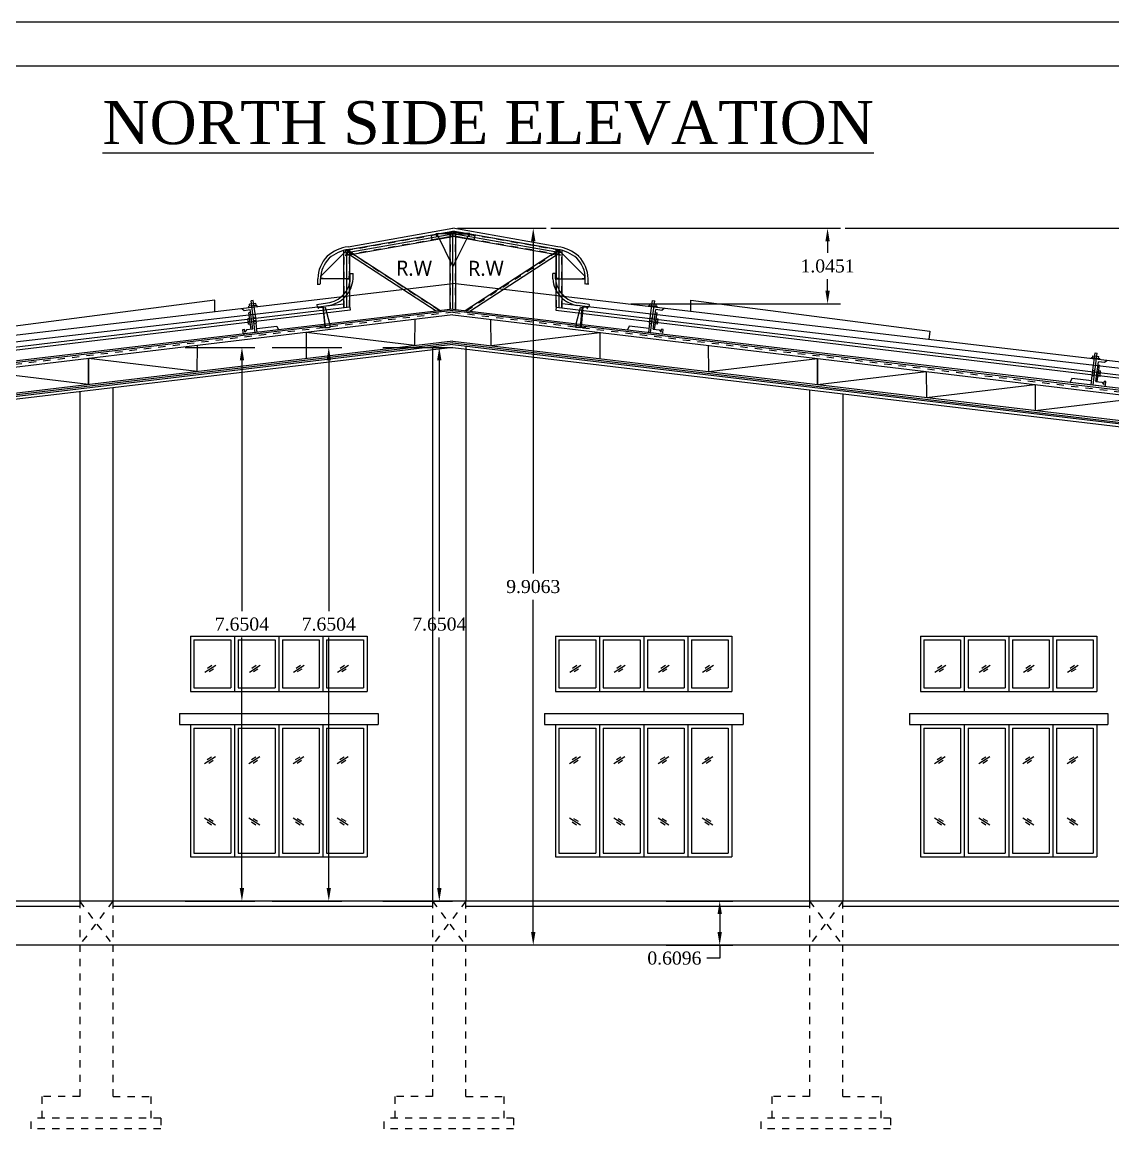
# Model space of a CAD drawing. Header units: metres. Extents: x 2267204 to 2267561, y 3771 to 3959.
# Drawn here: x 2267460.12 to 2267475.19, y 3888.31 to 3903.6 of the extents above; entities that cross this region are included whole.
import ezdxf

# ---------------------------------------------------------------- set-up
doc = ezdxf.new("R2010")
doc.units = ezdxf.units.M
doc.header["$LTSCALE"] = 3.5
doc.header["$MEASUREMENT"] = 0
doc.linetypes.add('CENTER', pattern=[2, 1.25, -0.25, 0.25, -0.25])
doc.linetypes.add('HIDDEN', pattern=[0.375, 0.25, -0.125])
doc.layers.get('0').update_dxf_attribs({"linetype": 'CONTINUOUS'})
doc.layers.get('DEFPOINTS').update_dxf_attribs({"linetype": 'CONTINUOUS'})
for name, color, linetype in [('BLK_1_CHIMNEY_HT', 91, 'CONTINUOUS'), ('BLK_1_FLR_0_AC_ROOM_1', 117, 'CONTINUOUS'), ('BLK_1_FLR_0_REGULAR_ROOM_1', 117, 'CONTINUOUS'), ('BLK_1_FLR_0_REGULAR_ROOM_2', 117, 'CONTINUOUS'), ('BLK_1_HT_OF_BLDG', 5, 'CONTINUOUS'), ('BLK_1_PLINTH_HEIGHT', 7, 'CONTINUOUS'), ('BLK_1_ROOF_WATER_TANK_HT', 235, 'CONTINUOUS')]:
    doc.layers.add(name, color=color, linetype=linetype)
doc.styles.get("Standard").update_dxf_attribs({"font": 'times.ttf'})
doc.styles.add('style2', font='trebuc.ttf', dxfattribs={"height": 9})
doc.dimstyles.get("Standard").update_dxf_attribs({"dimtxt": 0.18, "dimasz": 0.18, "dimexe": 0.18, "dimexo": 0.0625, "dimgap": 0.09, "dimtad": 0, "dimtih": 1, "dimtoh": 1, "dimdec": 4, "dimzin": 0, "dimdsep": 46, "dimtxsty": 'Standard', "dimcen": 0.09, "dimadec": 0, "dimazin": 0, "dimtfac": 1, "dimtdec": 4, "dimtofl": 0, "dimtmove": 0, "dimatfit": 3, "dimfxl": 0, "dimtolj": 1, "dimtzin": 0, "dimarcsym": 0})

# ---------------------------------------------------------------- blocks, each defined once
blk = doc.blocks.new('*D4')
at = {"layer": 'BLK_1_FLR_0_REGULAR_ROOM_1', "color": 0, "lineweight": -2}
for p, q in [((2267462.37, 3899.107), (2267463.333, 3899.107)), ((2267463.153, 3898.927), (2267463.153, 3895.463)), ((2267463.153, 3891.636), (2267463.153, 3895.099)), ((2267462.37, 3891.456), (2267463.333, 3891.456))]:
    blk.add_line(p, q, dxfattribs=at)
at = {"layer": 'BLK_1_FLR_0_REGULAR_ROOM_1', "color": 0}
for points in [[(2267463.123, 3898.927), (2267463.183, 3898.927), (2267463.153, 3899.107)], [(2267463.123, 3891.636), (2267463.183, 3891.636), (2267463.153, 3891.456)]]:
    blk.add_solid(points, dxfattribs=at)
at = {"layer": 'DEFPOINTS', "color": 0}
for p in [(2267462.308, 3899.107), (2267462.308, 3891.456), (2267463.153, 3891.456)]:
    blk.add_point(p, dxfattribs=at)
at = {"layer": 'BLK_1_FLR_0_REGULAR_ROOM_1', "color": 0, "insert": (2267463.153, 3895.281), "char_height": 0.18, "attachment_point": 5}
blk.add_mtext('\\A1;7.6504', dxfattribs=at)
blk = doc.blocks.new('*D5')
at = {"layer": 'BLK_1_FLR_0_REGULAR_ROOM_2', "color": 0, "lineweight": -2}
for p, q in [((2267463.571, 3899.107), (2267464.533, 3899.107)), ((2267464.353, 3898.927), (2267464.353, 3895.463)), ((2267464.353, 3891.636), (2267464.353, 3895.099)), ((2267463.571, 3891.456), (2267464.533, 3891.456))]:
    blk.add_line(p, q, dxfattribs=at)
at = {"layer": 'BLK_1_FLR_0_REGULAR_ROOM_2', "color": 0}
for points in [[(2267464.323, 3898.927), (2267464.383, 3898.927), (2267464.353, 3899.107)], [(2267464.323, 3891.636), (2267464.383, 3891.636), (2267464.353, 3891.456)]]:
    blk.add_solid(points, dxfattribs=at)
at = {"layer": 'DEFPOINTS', "color": 0}
for p in [(2267463.508, 3899.107), (2267463.508, 3891.456), (2267464.353, 3891.456)]:
    blk.add_point(p, dxfattribs=at)
at = {"layer": 'BLK_1_FLR_0_REGULAR_ROOM_2', "color": 0, "insert": (2267464.353, 3895.281), "char_height": 0.18, "attachment_point": 5}
blk.add_mtext('\\A1;7.6504', dxfattribs=at)
blk = doc.blocks.new('*D6')
at = {"layer": 'BLK_1_FLR_0_AC_ROOM_1', "color": 0, "lineweight": -2, "ltscale": 400}
for p, q in [((2267465.098, 3899.107), (2267466.06, 3899.107)), ((2267465.88, 3898.927), (2267465.88, 3895.463)), ((2267465.88, 3891.636), (2267465.88, 3895.099)), ((2267465.098, 3891.456), (2267466.06, 3891.456))]:
    blk.add_line(p, q, dxfattribs=at)
at = {"layer": 'BLK_1_FLR_0_AC_ROOM_1', "color": 0, "ltscale": 400}
for points in [[(2267465.85, 3898.927), (2267465.91, 3898.927), (2267465.88, 3899.107)], [(2267465.85, 3891.636), (2267465.91, 3891.636), (2267465.88, 3891.456)]]:
    blk.add_solid(points, dxfattribs=at)
at = {"layer": 'DEFPOINTS', "color": 0, "ltscale": 400}
for p in [(2267465.035, 3899.107), (2267465.035, 3891.456), (2267465.88, 3891.456)]:
    blk.add_point(p, dxfattribs=at)
at = {"layer": 'BLK_1_FLR_0_AC_ROOM_1', "color": 0, "ltscale": 400, "insert": (2267465.88, 3895.281), "char_height": 0.18, "attachment_point": 5}
blk.add_mtext('\\A1;7.6504', dxfattribs=at)
blk = doc.blocks.new('*D7')
at = {"layer": 'BLK_1_ROOF_WATER_TANK_HT', "color": 0, "lineweight": -2}
for p, q in [((2267467.421, 3900.753), (2267471.424, 3900.753)), ((2267471.244, 3900.573), (2267471.244, 3900.412)), ((2267471.244, 3899.888), (2267471.244, 3900.048)), ((2267468.526, 3899.708), (2267471.424, 3899.708))]:
    blk.add_line(p, q, dxfattribs=at)
at = {"layer": 'BLK_1_ROOF_WATER_TANK_HT', "color": 0}
for points in [[(2267471.214, 3900.573), (2267471.274, 3900.573), (2267471.244, 3900.753)], [(2267471.214, 3899.888), (2267471.274, 3899.888), (2267471.244, 3899.708)]]:
    blk.add_solid(points, dxfattribs=at)
at = {"layer": 'DEFPOINTS', "color": 0}
for p in [(2267467.358, 3900.753), (2267471.244, 3900.753), (2267468.463, 3899.708)]:
    blk.add_point(p, dxfattribs=at)
at = {"layer": 'BLK_1_ROOF_WATER_TANK_HT', "color": 0, "insert": (2267471.244, 3900.23), "char_height": 0.18, "attachment_point": 5}
blk.add_mtext('\\A1;1.0451', dxfattribs=at)
blk = doc.blocks.new('*D8')
at = {"layer": 'BLK_1_HT_OF_BLDG', "color": 0, "lineweight": -2, "ltscale": 400}
for p, q in [((2267466.131, 3900.753), (2267467.358, 3900.753)), ((2267467.178, 3900.573), (2267467.178, 3895.981)), ((2267467.178, 3891.026), (2267467.178, 3895.618)), ((2267468.889, 3890.846), (2267466.998, 3890.846))]:
    blk.add_line(p, q, dxfattribs=at)
at = {"layer": 'BLK_1_HT_OF_BLDG', "color": 0, "ltscale": 400}
for points in [[(2267467.148, 3900.573), (2267467.208, 3900.573), (2267467.178, 3900.753)], [(2267467.148, 3891.026), (2267467.208, 3891.026), (2267467.178, 3890.846)]]:
    blk.add_solid(points, dxfattribs=at)
at = {"layer": 'DEFPOINTS', "color": 0, "ltscale": 400}
for p in [(2267466.069, 3900.753), (2267467.178, 3900.753), (2267468.951, 3890.846)]:
    blk.add_point(p, dxfattribs=at)
at = {"layer": 'BLK_1_HT_OF_BLDG', "color": 0, "ltscale": 400, "insert": (2267467.178, 3895.8), "char_height": 0.18, "attachment_point": 5}
blk.add_mtext('\\A1;9.9063', dxfattribs=at)
blk = doc.blocks.new('*D9')
at = {"layer": 'BLK_1_PLINTH_HEIGHT', "color": 0, "lineweight": -2, "ltscale": 400}
for p, q in [((2267469.014, 3891.456), (2267469.934, 3891.456)), ((2267469.754, 3891.276), (2267469.754, 3891.026)), ((2267469.014, 3890.846), (2267469.934, 3890.846)), ((2267469.754, 3890.846), (2267469.754, 3890.666)), ((2267469.754, 3890.666), (2267469.574, 3890.666))]:
    blk.add_line(p, q, dxfattribs=at)
at = {"layer": 'BLK_1_PLINTH_HEIGHT', "color": 0, "ltscale": 400}
for points in [[(2267469.724, 3891.276), (2267469.784, 3891.276), (2267469.754, 3891.456)], [(2267469.724, 3891.026), (2267469.784, 3891.026), (2267469.754, 3890.846)]]:
    blk.add_solid(points, dxfattribs=at)
at = {"layer": 'DEFPOINTS', "color": 0, "ltscale": 400}
for p in [(2267468.951, 3891.456), (2267468.951, 3890.846), (2267469.754, 3890.846)]:
    blk.add_point(p, dxfattribs=at)
at = {"layer": 'BLK_1_PLINTH_HEIGHT', "color": 0, "ltscale": 400, "insert": (2267469.128, 3890.666), "char_height": 0.18, "attachment_point": 5}
blk.add_mtext('\\A1;0.6096', dxfattribs=at)
blk = doc.blocks.new('*D21')
at = {"layer": 'BLK_1_CHIMNEY_HT', "color": 0, "lineweight": -2, "ltscale": 400}
for p, q in [((2267471.487, 3900.753), (2267476.282, 3900.753)), ((2267476.102, 3900.573), (2267476.102, 3900.09)), ((2267476.102, 3899.244), (2267476.102, 3899.727)), ((2267479.274, 3899.064), (2267475.922, 3899.064))]:
    blk.add_line(p, q, dxfattribs=at)
at = {"layer": 'BLK_1_CHIMNEY_HT', "color": 0, "ltscale": 400}
for points in [[(2267476.072, 3900.573), (2267476.132, 3900.573), (2267476.102, 3900.753)], [(2267476.072, 3899.244), (2267476.132, 3899.244), (2267476.102, 3899.064)]]:
    blk.add_solid(points, dxfattribs=at)
at = {"layer": 'DEFPOINTS', "color": 0, "ltscale": 400}
for p in [(2267471.424, 3900.753), (2267476.102, 3899.064), (2267479.337, 3899.064)]:
    blk.add_point(p, dxfattribs=at)
at = {"layer": 'BLK_1_CHIMNEY_HT', "color": 0, "ltscale": 400, "insert": (2267476.102, 3899.909), "char_height": 0.18, "attachment_point": 5}
blk.add_mtext('\\A1;1.6884', dxfattribs=at)
blk = doc.blocks.new('A$C267C1C9C')
h = blk.add_hatch(color=256)
h.dxf.hatch_style = 1
edge = h.paths.add_edge_path()
edge.add_ellipse((2666.64, 971.34), major_axis=(0.0514, 0.0514), ratio=1, start_angle=56.2637, end_angle=146.2637, ccw=False)
edge.add_line((2666.63, 971.41), (2668.1, 971.7))
edge.add_line((2668.1, 971.7), (2668.01, 971.56))
edge.add_ellipse((2667.95, 971.6), major_axis=(0.0514, 0.0514), ratio=1, start_angle=236.2637, end_angle=281.2637, ccw=False)
edge.add_line((2667.96, 971.53), (2666.8, 971.29))
edge.add_ellipse((2666.82, 971.22), major_axis=(-0.0514, 0.0514), ratio=1, start_angle=-33.7363, end_angle=56.2637)
edge.add_line((2666.74, 971.21), (2666.97, 970.05))
edge.add_ellipse((2666.9, 970.04), major_axis=(0.0514, 0.0514), ratio=1, start_angle=281.2637, end_angle=326.2637, ccw=False)
edge.add_line((2666.96, 970), (2666.87, 969.85))
edge.add_line((2666.87, 969.85), (2666.57, 971.32))
h = blk.add_hatch(color=256)
h.dxf.hatch_style = 1
edge = h.paths.add_edge_path()
edge.add_ellipse((2684.81, 971.34), major_axis=(-0.0514, 0.0514), ratio=1, start_angle=213.7363, end_angle=303.7363)
edge.add_line((2684.82, 971.41), (2683.35, 971.7))
edge.add_line((2683.35, 971.7), (2683.44, 971.56))
edge.add_ellipse((2683.5, 971.6), major_axis=(0.0514, 0.0514), ratio=1, start_angle=168.7363, end_angle=213.7363)
edge.add_line((2683.49, 971.53), (2684.65, 971.29))
edge.add_ellipse((2684.63, 971.22), major_axis=(0.0514, 0.0514), ratio=1, start_angle=303.7363, end_angle=393.7363, ccw=False)
edge.add_line((2684.71, 971.21), (2684.48, 970.05))
edge.add_ellipse((2684.55, 970.04), major_axis=(-0.0514, 0.0514), ratio=1, start_angle=33.7363, end_angle=78.7363)
edge.add_line((2684.49, 970), (2684.58, 969.85))
edge.add_line((2684.58, 969.85), (2684.88, 971.32))
h = blk.add_hatch(color=256)
h.dxf.hatch_style = 1
edge = h.paths.add_edge_path()
edge.add_ellipse((2619.41, 962.5), major_axis=(-0.0514, 0.0514), ratio=1, start_angle=225.00588, end_angle=315.00588, ccw=False)
edge.add_line((2619.49, 962.5), (2619.49, 961))
edge.add_line((2619.49, 961), (2619.36, 961.13))
edge.add_ellipse((2619.41, 961.18), major_axis=(-0.0514, 0.0514), ratio=1, start_angle=45.00588, end_angle=90.00588, ccw=False)
edge.add_line((2619.34, 961.18), (2619.34, 962.36))
edge.add_ellipse((2619.27, 962.36), major_axis=(0.0514, 0.0514), ratio=1, start_angle=315.00588, end_angle=405.00588)
edge.add_line((2619.27, 962.43), (2618.09, 962.43))
edge.add_ellipse((2618.09, 962.5), major_axis=(-0.0514, 0.0514), ratio=1, start_angle=90.00588, end_angle=135.00588, ccw=False)
edge.add_line((2618.03, 962.45), (2617.91, 962.58))
edge.add_line((2617.91, 962.58), (2619.41, 962.58))
h = blk.add_hatch(color=256)
h.dxf.hatch_style = 1
edge = h.paths.add_edge_path()
edge.add_ellipse((2732.04, 962.5), major_axis=(-0.0514, 0.0514), ratio=1, start_angle=-45.00588, end_angle=44.99412)
edge.add_line((2731.96, 962.5), (2731.96, 961))
edge.add_line((2731.96, 961), (2732.09, 961.13))
edge.add_ellipse((2732.04, 961.18), major_axis=(0.0514, 0.0514), ratio=1, start_angle=269.99412, end_angle=314.99412)
edge.add_line((2732.11, 961.18), (2732.11, 962.36))
edge.add_ellipse((2732.18, 962.36), major_axis=(0.0514, 0.0514), ratio=1, start_angle=44.99412, end_angle=134.99412, ccw=False)
edge.add_line((2732.18, 962.43), (2733.36, 962.43))
edge.add_ellipse((2733.36, 962.5), major_axis=(-0.0514, 0.0514), ratio=1, start_angle=134.99412, end_angle=179.99412)
edge.add_line((2733.42, 962.45), (2733.54, 962.58))
edge.add_line((2733.54, 962.58), (2732.04, 962.58))
h = blk.add_hatch(color=256)
h.dxf.hatch_style = 1
edge = h.paths.add_edge_path()
edge.add_ellipse((2603.86, 946.97), major_axis=(0.0514, 0.0514), ratio=1, start_angle=135.00588, end_angle=225.00588, ccw=False)
edge.add_line((2603.79, 946.97), (2603.79, 948.48))
edge.add_line((2603.79, 948.48), (2603.92, 948.35))
edge.add_ellipse((2603.86, 948.3), major_axis=(0.0514, 0.0514), ratio=1, start_angle=315.00588, end_angle=360.00588, ccw=False)
edge.add_line((2603.94, 948.3), (2603.94, 947.12))
edge.add_ellipse((2604.01, 947.12), major_axis=(0.0514, 0.0514), ratio=1, start_angle=135.00588, end_angle=225.00588)
edge.add_line((2604.01, 947.05), (2605.19, 947.05))
edge.add_ellipse((2605.19, 946.97), major_axis=(-0.0514, 0.0514), ratio=1, start_angle=270.00588, end_angle=315.00588, ccw=False)
edge.add_line((2605.24, 947.03), (2605.37, 946.9))
edge.add_line((2605.37, 946.9), (2603.86, 946.9))
h = blk.add_hatch(color=256)
h.dxf.hatch_style = 1
h.paths.add_polyline_path([(2619.41, 946.9, 0.414214), (2619.49, 946.97), (2619.49, 948.48), (2619.36, 948.35, 0.198912), (2619.34, 948.3), (2619.34, 947.12, -0.414214), (2619.27, 947.05), (2618.09, 947.05, 0.198912), (2618.03, 947.03), (2617.91, 946.9)])
h = blk.add_hatch(color=256)
h.dxf.hatch_style = 1
edge = h.paths.add_edge_path()
edge.add_ellipse((2732.04, 946.97), major_axis=(-0.0514, 0.0514), ratio=1, start_angle=45.00588, end_angle=135.00588, ccw=False)
edge.add_line((2731.96, 946.97), (2731.96, 948.48))
edge.add_line((2731.96, 948.48), (2732.09, 948.35))
edge.add_ellipse((2732.04, 948.3), major_axis=(0.0514, 0.0514), ratio=1, start_angle=315.00588, end_angle=360.00588, ccw=False)
edge.add_line((2732.11, 948.3), (2732.11, 947.12))
edge.add_ellipse((2732.18, 947.12), major_axis=(-0.0514, 0.0514), ratio=1, start_angle=45.00588, end_angle=135.00588)
edge.add_line((2732.18, 947.05), (2733.36, 947.05))
edge.add_ellipse((2733.36, 946.97), major_axis=(-0.0514, 0.0514), ratio=1, start_angle=270.00588, end_angle=315.00588, ccw=False)
edge.add_line((2733.42, 947.03), (2733.54, 946.9))
edge.add_line((2733.54, 946.9), (2732.04, 946.9))
h = blk.add_hatch(color=256)
h.dxf.hatch_style = 1
edge = h.paths.add_edge_path()
edge.add_ellipse((2747.59, 946.97), major_axis=(-0.0514, 0.0514), ratio=1, start_angle=134.99412, end_angle=224.99412)
edge.add_line((2747.66, 946.97), (2747.66, 948.48))
edge.add_line((2747.66, 948.48), (2747.53, 948.35))
edge.add_ellipse((2747.59, 948.3), major_axis=(0.0514, 0.0514), ratio=1, start_angle=89.99412, end_angle=134.99412)
edge.add_line((2747.51, 948.3), (2747.51, 947.12))
edge.add_ellipse((2747.44, 947.12), major_axis=(0.0514, 0.0514), ratio=1, start_angle=224.99412, end_angle=314.99412, ccw=False)
edge.add_line((2747.44, 947.05), (2746.26, 947.05))
edge.add_ellipse((2746.26, 946.97), major_axis=(0.0514, 0.0514), ratio=1, start_angle=44.99412, end_angle=89.99412)
edge.add_line((2746.21, 947.03), (2746.08, 946.9))
edge.add_line((2746.08, 946.9), (2747.59, 946.9))
for p, q in [((3284.73, 1086.46), (2066.73, 1086.46)), ((3325.85, 1062.46), (2011.35, 1062.46)), ((2617.15, 960.99), (2675.73, 971.32)), ((2618.68, 964.28), (2675.73, 974.34)), ((2618.92, 962.81), (2675.73, 972.82)), ((2675.73, 972.52), (2663.89, 970.43)), ((2663.89, 970.43), (2664.3, 968.11)), ((2664.3, 968.11), (2675.73, 970.12)), ((2666.87, 969.85), (2666.57, 971.32)), ((2666.63, 971.41), (2668.1, 971.7)), ((2666.97, 970.05), (2666.74, 971.21)), ((2666.8, 971.29), (2667.96, 971.53)), ((2675.73, 971.28), (2666.87, 971.28)), ((2666.87, 971.28), (2675.73, 953.56)), ((2666.87, 969.85), (2666.96, 970)), ((2668.01, 971.56), (2668.1, 971.7)), ((2674.15, 969.55), (2674.15, 971.88)), ((2674.15, 971.88), (2675.73, 971.88)), ((2674.34, 971.88), (2674.34, 969.58)), ((2732.77, 964.28), (2675.73, 974.34)), ((2732.53, 962.81), (2675.73, 972.82)), ((2675.73, 972.52), (2687.56, 970.43)), ((2677.3, 971.88), (2675.73, 971.88)), ((2675.73, 930.25), (2675.73, 971.32)), ((2675.73, 930.25), (2675.73, 971.32)), ((2734.3, 960.99), (2675.73, 971.32)), ((2675.73, 971.28), (2684.58, 971.28)), ((2684.58, 971.28), (2675.73, 953.56)), ((2687.15, 968.11), (2675.73, 970.12)), ((2677.11, 971.88), (2677.11, 969.58)), ((2677.3, 969.55), (2677.3, 971.88)), ((2684.82, 971.41), (2683.35, 971.7)), ((2683.44, 971.56), (2683.35, 971.7)), ((2684.65, 971.29), (2683.49, 971.53)), ((2684.48, 970.05), (2684.71, 971.21)), ((2684.58, 969.85), (2684.49, 970)), ((2684.58, 969.85), (2684.88, 971.32)), ((2687.56, 970.43), (2687.15, 968.11)), ((2603.92, 948.35), (2618.06, 962.44)), ((2618.68, 962.24), (2617.82, 960.92)), ((2617.82, 960.92), (2619.4, 959.89)), ((2617.91, 962.58), (2619.41, 962.58)), ((2617.91, 962.58), (2618.03, 962.45)), ((2617.99, 931.13), (2617.99, 961.27)), ((2618.09, 962.43), (2619.27, 962.43)), ((2621.11, 960.19), (2618.46, 961.91)), ((2621.67, 960.29), (2618.68, 962.24)), ((2619.34, 962.36), (2619.34, 961.18)), ((2619.36, 961.13), (2619.49, 961)), ((2619.49, 962.5), (2619.49, 961)), ((2619.51, 962.61), (2619.51, 946.86)), ((2729.78, 960.29), (2732.77, 962.24)), ((2730.34, 960.19), (2732.99, 961.91)), ((2731.94, 962.61), (2731.94, 946.86)), ((2731.96, 962.5), (2731.96, 961)), ((2732.09, 961.13), (2731.96, 961)), ((2733.54, 962.58), (2732.04, 962.58)), ((2733.63, 960.92), (2732.05, 959.89)), ((2732.11, 962.36), (2732.11, 961.18)), ((2733.36, 962.43), (2732.18, 962.43)), ((2732.77, 962.24), (2733.63, 960.92)), ((2747.53, 948.35), (2733.39, 962.44)), ((2733.54, 962.58), (2733.42, 962.45)), ((2733.46, 931.13), (2733.46, 961.27)), ((2602.27, 943.91), (2602.27, 946.86)), ((2619.51, 946.86), (2603.76, 946.86)), ((2603.76, 943.91), (2603.76, 946.86)), ((2603.79, 946.97), (2603.79, 948.48)), ((2603.92, 948.35), (2603.79, 948.48)), ((2605.37, 946.9), (2603.86, 946.9)), ((2603.94, 947.12), (2603.94, 948.3)), ((2605.19, 947.05), (2604.01, 947.05)), ((2605.37, 946.9), (2605.24, 947.03)), ((2619.88, 949.78), (2621.38, 949.78)), ((2619.88, 946.83), (2619.88, 949.78)), ((2621.38, 946.79), (2621.38, 949.78)), ((2731.57, 949.78), (2730.07, 949.78)), ((2730.07, 946.79), (2730.07, 949.78)), ((2731.57, 946.83), (2731.57, 949.78)), ((2731.94, 946.86), (2747.69, 946.86)), ((2731.96, 946.97), (2731.96, 948.48)), ((2732.09, 948.35), (2731.96, 948.48)), ((2733.54, 946.9), (2732.04, 946.9)), ((2732.11, 947.12), (2732.11, 948.3)), ((2733.36, 947.05), (2732.18, 947.05)), ((2733.54, 946.9), (2733.42, 947.03)), ((2746.08, 946.9), (2746.21, 947.03)), ((2746.08, 946.9), (2747.59, 946.9)), ((2746.26, 947.05), (2747.44, 947.05)), ((2747.51, 947.12), (2747.51, 948.3)), ((2747.53, 948.35), (2747.66, 948.48)), ((2747.66, 946.97), (2747.66, 948.48)), ((2747.69, 943.91), (2747.69, 946.86)), ((2749.18, 943.91), (2749.18, 946.86)), ((2055.1, 870.97), (2675.73, 944.34)), ((2601.9, 943.88), (2603.4, 943.88)), ((3296.35, 870.97), (2675.73, 944.34)), ((2749.55, 943.88), (2748.05, 943.88)), ((2546.28, 935.15), (2416.3, 918.28)), ((2546.28, 929.04), (2546.28, 935.15)), ((2568.44, 933.44), (2565.09, 933.06)), ((2567.13, 934.99), (2566.02, 934.86)), ((2568.21, 917.54), (2566.02, 934.86)), ((2568.43, 925.61), (2567.13, 934.99)), ((2568.61, 932.33), (2568.48, 933.45)), ((2601.69, 932.8), (2607.52, 933.83)), ((2749.76, 932.8), (2743.94, 933.83)), ((2782.84, 932.33), (2782.97, 933.45)), ((2783.01, 933.44), (2786.36, 933.06)), ((2783.02, 925.61), (2784.32, 934.99)), ((2783.24, 917.54), (2785.43, 934.86)), ((2784.32, 934.99), (2785.43, 934.86)), ((2805.17, 929.04), (2805.17, 935.15)), ((2805.17, 935.15), (2935.15, 918.28)), ((2055.74, 868.36), (2616.41, 933.18)), ((2675.73, 930.25), (2071.47, 858.85)), ((2675.73, 929.52), (2072.24, 857.53)), ((2619.56, 931.32), (2087.21, 867.33)), ((2619.75, 929.77), (2087.37, 865.84)), ((2560.82, 930.66), (2562.07, 929.67)), ((2562.07, 929.67), (2565.42, 930.05)), ((2569.13, 932.38), (2564.66, 931.88)), ((2564.73, 931.21), (2564.66, 931.88)), ((2565.61, 928.37), (2564.71, 928.27)), ((2566.03, 919.33), (2564.71, 928.27)), ((2565.26, 931.95), (2565.13, 933.07)), ((2566.87, 919.43), (2565.42, 930.05)), ((2569.2, 931.71), (2569.13, 932.38)), ((2601.69, 932.8), (2601.89, 931.32)), ((2601.89, 931.32), (2607.73, 932.35)), ((2602.6, 930.7), (2602.56, 931.13)), ((2602.69, 930.7), (2602.6, 930.7)), ((2602.69, 930.7), (2602.65, 931.14)), ((2602.7, 931.3), (2604.94, 931.49)), ((2602.71, 931.21), (2604.95, 931.4)), ((2605.02, 931.34), (2605.96, 920.68)), ((2605.11, 931.35), (2606.1, 920.14)), ((2605.13, 931.12), (2606.31, 931.22)), ((2605.13, 928.94), (2605.67, 928.99)), ((2605.21, 929.15), (2605.54, 929.18)), ((2605.25, 928.76), (2605.57, 928.78)), ((2606.31, 920.39), (2605.37, 931.14)), ((2608.67, 922.34), (2606.31, 931.22)), ((2619.56, 931.32), (2619.75, 929.77)), ((2675.73, 930.25), (3279.98, 858.85)), ((2675.73, 929.52), (3279.21, 857.53)), ((2731.89, 931.32), (2731.7, 929.77)), ((2731.7, 929.77), (3264.08, 865.84)), ((2731.89, 931.32), (3264.24, 867.33)), ((3295.71, 868.36), (2735.04, 933.18)), ((2742.78, 922.34), (2745.14, 931.22)), ((2749.56, 931.32), (2743.72, 932.35)), ((2746.32, 931.12), (2745.14, 931.22)), ((2745.14, 920.39), (2746.08, 931.14)), ((2746.34, 931.35), (2745.35, 920.14)), ((2746.43, 931.34), (2745.49, 920.68)), ((2746.32, 928.94), (2745.78, 928.99)), ((2746.2, 928.76), (2745.88, 928.78)), ((2746.24, 929.15), (2745.91, 929.18)), ((2748.74, 931.21), (2746.5, 931.4)), ((2748.75, 931.3), (2746.51, 931.49)), ((2748.76, 930.7), (2748.8, 931.14)), ((2748.76, 930.7), (2748.85, 930.7)), ((2748.85, 930.7), (2748.89, 931.13)), ((2749.76, 932.8), (2749.56, 931.32)), ((2782.25, 931.71), (2782.32, 932.38)), ((2782.32, 932.38), (2786.79, 931.88)), ((2784.58, 919.43), (2786.03, 930.05)), ((2785.42, 919.33), (2786.74, 928.27)), ((2785.84, 928.37), (2786.74, 928.27)), ((2789.38, 929.67), (2786.03, 930.05)), ((2786.19, 931.95), (2786.32, 933.07)), ((2786.72, 931.21), (2786.79, 931.88)), ((2790.63, 930.66), (2789.38, 929.67)), ((2675.73, 927.15), (2074.37, 855.25)), ((2565.16, 925.24), (2564.18, 925.13)), ((2564.52, 922.16), (2564.18, 925.13)), ((2564.35, 923.67), (2565.37, 923.79)), ((2564.52, 922.16), (2565.59, 922.29)), ((2568.49, 925.62), (2567.21, 925.47)), ((2568.65, 924.16), (2567.39, 924.02)), ((2568.82, 922.65), (2567.58, 922.51)), ((2568.82, 922.65), (2568.49, 925.62)), ((2569.27, 917.67), (2568.71, 922.64)), ((2606.22, 923.11), (2605.65, 923.06)), ((2606.06, 923.29), (2605.73, 923.27)), ((2606.09, 922.9), (2605.77, 922.87)), ((2608.67, 922.34), (2608.84, 920.38)), ((2654.98, 910.56), (2655.11, 924.68)), ((2675.73, 927.15), (3277.08, 855.25)), ((2696.47, 910.56), (2696.34, 924.68)), ((2742.78, 922.34), (2742.61, 920.38)), ((2745.23, 923.11), (2745.8, 923.06)), ((2745.36, 922.9), (2745.68, 922.87)), ((2745.39, 923.29), (2745.72, 923.27)), ((2782.18, 917.67), (2782.74, 922.64)), ((2782.63, 922.65), (2782.96, 925.62)), ((2782.63, 922.65), (2783.87, 922.51)), ((2782.8, 924.16), (2784.06, 924.02)), ((2782.96, 925.62), (2784.24, 925.47)), ((2786.93, 922.16), (2785.86, 922.29)), ((2787.1, 923.67), (2786.08, 923.79)), ((2786.29, 925.24), (2787.27, 925.13)), ((2786.93, 922.16), (2787.27, 925.13)), ((2561.61, 917.36), (2561.39, 919.33)), ((2561.44, 919.33), (2562.34, 919.43)), ((2568.16, 917.54), (2562.23, 916.87)), ((2562.52, 917.81), (2562.34, 919.43)), ((2563.51, 919.05), (2562.52, 917.81)), ((2566.87, 919.43), (2563.51, 919.05)), ((2569.03, 919.85), (2579.91, 920.98)), ((2579.91, 920.98), (2580.81, 919.03)), ((2595.92, 917.6), (2595.79, 903.51)), ((2654.98, 910.56), (2595.92, 917.6)), ((2603.46, 920.89), (2603.55, 920.9)), ((2603.5, 920.46), (2603.46, 920.89)), ((2603.59, 920.47), (2603.55, 920.9)), ((2605.9, 920.6), (2603.66, 920.41)), ((2605.91, 920.51), (2603.67, 920.32)), ((2606.1, 920.14), (2608.84, 920.38)), ((2606.31, 920.39), (2608.82, 920.61)), ((2696.47, 910.56), (2755.53, 917.6)), ((2745.35, 920.14), (2742.61, 920.38)), ((2745.14, 920.39), (2742.63, 920.61)), ((2745.54, 920.51), (2747.78, 920.32)), ((2745.55, 920.6), (2747.79, 920.41)), ((2747.86, 920.47), (2747.9, 920.9)), ((2747.99, 920.89), (2747.9, 920.9)), ((2747.95, 920.46), (2747.99, 920.89)), ((2755.53, 917.6), (2755.66, 903.51)), ((2771.54, 920.98), (2770.64, 919.03)), ((2782.42, 919.85), (2771.54, 920.98)), ((2783.29, 917.54), (2789.22, 916.87)), ((2784.58, 919.43), (2787.94, 919.05)), ((2787.94, 919.05), (2788.93, 917.81)), ((2788.93, 917.81), (2789.11, 919.43)), ((2790.01, 919.33), (2789.11, 919.43)), ((2789.84, 917.36), (2790.06, 919.33)), ((2935.15, 918.28), (2934.61, 913.73)), ((2675.73, 909.53), (2068.85, 837.31)), ((2675.73, 911.05), (2068.87, 838.87)), ((2675.73, 912.93), (2068.88, 840.71)), ((2675.73, 911.95), (2068.88, 839.76)), ((2536.6, 896.4), (2536.73, 910.53)), ((2664.68, 909.74), (2664.68, 608.34)), ((2675.73, 912.93), (3282.57, 840.71)), ((2675.73, 911.95), (3282.57, 839.76)), ((2675.73, 911.05), (3282.58, 838.87)), ((2675.73, 909.53), (3282.6, 837.31)), ((2682.68, 910.23), (2682.68, 608.34)), ((2814.85, 896.4), (2814.72, 910.53)), ((2477.41, 889.32), (2477.53, 903.45)), ((2477.53, 903.45), (2477.41, 889.36)), ((2536.6, 896.4), (2477.53, 903.45)), ((2814.85, 896.4), (2873.92, 903.45)), ((2874.04, 889.32), (2873.92, 903.45)), ((2873.92, 903.45), (2874.04, 889.36)), ((3022.97, 903.27), (3023.04, 903.94)), ((3023.04, 903.94), (3027.51, 903.43)), ((3023.56, 903.89), (3023.69, 905.01)), ((3023.73, 904.99), (3027.08, 904.62)), ((3023.74, 897.17), (3025.04, 906.54)), ((3023.96, 889.1), (3026.15, 906.42)), ((3025.04, 906.54), (3026.15, 906.42)), ((3026.91, 903.51), (3027.04, 904.63)), ((3027.44, 902.76), (3027.51, 903.43)), ((3023.35, 894.21), (3023.68, 897.18)), ((3023.68, 897.18), (3024.96, 897.03)), ((3025.3, 890.99), (3026.75, 901.61)), ((3026.14, 890.89), (3027.46, 899.83)), ((3026.56, 899.93), (3027.46, 899.83)), ((3030.1, 901.23), (3026.75, 901.61)), ((3031.35, 902.22), (3030.1, 901.23)), ((2477.41, 889.32), (2418.34, 896.37)), ((2874.04, 889.32), (2933.11, 896.37)), ((2933.11, 896.37), (2933.23, 882.28)), ((3012.26, 892.53), (3011.36, 890.59)), ((3023.14, 891.4), (3012.26, 892.53)), ((3022.9, 889.23), (3023.46, 894.2)), ((3023.35, 894.21), (3024.59, 894.07)), ((3023.52, 895.72), (3024.78, 895.57)), ((3027.65, 893.72), (3026.58, 893.84)), ((3027.82, 895.23), (3026.8, 895.35)), ((3027.01, 896.8), (3027.99, 896.69)), ((3027.65, 893.72), (3027.99, 896.69)), ((2472.73, 885.37), (2472.73, 608.34)), ((2490.73, 887.51), (2490.73, 608.34)), ((2869.73, 886.44), (2869.73, 608.34)), ((2933.23, 882.28), (2992.3, 889.33)), ((2992.3, 889.33), (2992.42, 875.24)), ((3024.02, 889.1), (3029.94, 888.43)), ((3025.3, 890.99), (3028.66, 890.61)), ((3028.66, 890.61), (3029.65, 889.36)), ((3029.65, 889.36), (3029.83, 890.99)), ((3030.73, 890.89), (3029.83, 890.99)), ((3030.56, 888.92), (3030.78, 890.88)), ((2887.73, 884.3), (2887.73, 608.34)), ((2992.42, 875.24), (3051.49, 882.28)), ((2532.98, 752.34), (2628.98, 752.34)), ((2532.98, 752.34), (2532.98, 722.34)), ((2534.85, 750.34), (2554.85, 750.34)), ((2534.85, 750.34), (2534.85, 724.34)), ((2554.85, 750.34), (2554.85, 724.34)), ((2556.85, 752.34), (2556.85, 722.34)), ((2558.98, 750.34), (2578.98, 750.34)), ((2558.98, 750.34), (2558.98, 724.34)), ((2578.98, 750.34), (2578.98, 724.34)), ((2580.98, 752.34), (2580.98, 722.34)), ((2582.98, 750.34), (2602.98, 750.34)), ((2582.98, 750.34), (2582.98, 724.34)), ((2602.98, 750.34), (2602.98, 724.34)), ((2604.98, 752.34), (2604.98, 722.34)), ((2606.98, 750.34), (2626.98, 750.34)), ((2606.98, 750.34), (2606.98, 724.34)), ((2626.98, 750.34), (2626.98, 724.34)), ((2628.98, 752.34), (2628.98, 722.34)), ((2731.48, 752.34), (2827.48, 752.34)), ((2731.48, 752.34), (2731.48, 722.34)), ((2733.35, 750.34), (2753.35, 750.34)), ((2733.35, 750.34), (2733.35, 724.34)), ((2753.35, 750.34), (2753.35, 724.34)), ((2755.35, 752.34), (2755.35, 722.34)), ((2757.48, 750.34), (2777.48, 750.34)), ((2757.48, 750.34), (2757.48, 724.34)), ((2777.48, 750.34), (2777.48, 724.34)), ((2779.48, 752.34), (2779.48, 722.34)), ((2781.48, 750.34), (2801.48, 750.34)), ((2781.48, 750.34), (2781.48, 724.34)), ((2801.48, 750.34), (2801.48, 724.34)), ((2803.48, 752.34), (2803.48, 722.34)), ((2805.48, 750.34), (2825.48, 750.34)), ((2805.48, 750.34), (2805.48, 724.34)), ((2825.48, 750.34), (2825.48, 724.34)), ((2827.48, 752.34), (2827.48, 722.34)), ((2929.98, 752.34), (3025.98, 752.34)), ((2929.98, 752.34), (2929.98, 722.34)), ((2931.85, 750.34), (2951.85, 750.34)), ((2931.85, 750.34), (2931.85, 724.34)), ((2951.85, 750.34), (2951.85, 724.34)), ((2953.85, 752.34), (2953.85, 722.34)), ((2955.98, 750.34), (2975.98, 750.34)), ((2955.98, 750.34), (2955.98, 724.34)), ((2975.98, 750.34), (2975.98, 724.34)), ((2977.98, 752.34), (2977.98, 722.34)), ((2979.98, 750.34), (2999.98, 750.34)), ((2979.98, 750.34), (2979.98, 724.34)), ((2999.98, 750.34), (2999.98, 724.34)), ((3001.98, 752.34), (3001.98, 722.34)), ((3003.98, 750.34), (3023.98, 750.34)), ((3003.98, 750.34), (3003.98, 724.34)), ((3023.98, 750.34), (3023.98, 724.34)), ((3025.98, 752.34), (3025.98, 722.34)), ((2534.85, 724.34), (2554.85, 724.34)), ((2558.98, 724.34), (2578.98, 724.34)), ((2582.98, 724.34), (2602.98, 724.34)), ((2606.98, 724.34), (2626.98, 724.34)), ((2733.35, 724.34), (2753.35, 724.34)), ((2757.48, 724.34), (2777.48, 724.34)), ((2781.48, 724.34), (2801.48, 724.34)), ((2805.48, 724.34), (2825.48, 724.34)), ((2931.85, 724.34), (2951.85, 724.34)), ((2955.98, 724.34), (2975.98, 724.34)), ((2979.98, 724.34), (2999.98, 724.34)), ((3003.98, 724.34), (3023.98, 724.34)), ((2532.98, 722.34), (2628.98, 722.34)), ((2731.48, 722.34), (2827.48, 722.34)), ((2929.98, 722.34), (3025.98, 722.34)), ((2526.98, 710.34), (2526.98, 704.34)), ((2526.98, 710.34), (2634.98, 710.34)), ((2634.98, 710.34), (2634.98, 704.34)), ((2725.48, 710.34), (2725.48, 704.34)), ((2725.48, 710.34), (2833.48, 710.34)), ((2833.48, 710.34), (2833.48, 704.34)), ((2923.98, 710.34), (2923.98, 704.34)), ((2923.98, 710.34), (3031.98, 710.34)), ((3031.98, 710.34), (3031.98, 704.34)), ((2526.98, 704.34), (2634.98, 704.34)), ((2532.98, 704.34), (2532.98, 632.34)), ((2534.85, 702.34), (2554.85, 702.34)), ((2534.85, 702.34), (2534.85, 634.34)), ((2554.85, 702.34), (2554.85, 634.34)), ((2556.85, 704.34), (2556.85, 632.34)), ((2558.98, 702.34), (2578.98, 702.34)), ((2558.98, 702.34), (2558.98, 634.34)), ((2578.98, 702.34), (2578.98, 634.34)), ((2580.98, 704.34), (2580.98, 632.34)), ((2582.98, 702.34), (2602.98, 702.34)), ((2582.98, 702.34), (2582.98, 634.34)), ((2602.98, 702.34), (2602.98, 634.34)), ((2604.98, 704.34), (2604.98, 632.34)), ((2606.98, 702.34), (2626.98, 702.34)), ((2606.98, 702.34), (2606.98, 634.34)), ((2626.98, 702.34), (2626.98, 634.34)), ((2628.98, 704.34), (2628.98, 632.34)), ((2725.48, 704.34), (2833.48, 704.34)), ((2731.48, 704.34), (2731.48, 632.34)), ((2733.35, 702.34), (2753.35, 702.34)), ((2733.35, 702.34), (2733.35, 634.34)), ((2753.35, 702.34), (2753.35, 634.34)), ((2755.35, 704.34), (2755.35, 632.34)), ((2757.48, 702.34), (2777.48, 702.34)), ((2757.48, 702.34), (2757.48, 634.34)), ((2777.48, 702.34), (2777.48, 634.34)), ((2779.48, 704.34), (2779.48, 632.34)), ((2781.48, 702.34), (2801.48, 702.34)), ((2781.48, 702.34), (2781.48, 634.34)), ((2801.48, 702.34), (2801.48, 634.34)), ((2803.48, 704.34), (2803.48, 632.34)), ((2805.48, 702.34), (2825.48, 702.34)), ((2805.48, 702.34), (2805.48, 634.34)), ((2825.48, 702.34), (2825.48, 634.34)), ((2827.48, 704.34), (2827.48, 632.34)), ((2923.98, 704.34), (3031.98, 704.34)), ((2929.98, 704.34), (2929.98, 632.34)), ((2931.85, 702.34), (2951.85, 702.34)), ((2931.85, 702.34), (2931.85, 634.34)), ((2951.85, 702.34), (2951.85, 634.34)), ((2953.85, 704.34), (2953.85, 632.34)), ((2955.98, 702.34), (2975.98, 702.34)), ((2955.98, 702.34), (2955.98, 634.34)), ((2975.98, 702.34), (2975.98, 634.34)), ((2977.98, 704.34), (2977.98, 632.34)), ((2979.98, 702.34), (2999.98, 702.34)), ((2979.98, 702.34), (2979.98, 634.34)), ((2999.98, 702.34), (2999.98, 634.34)), ((3001.98, 704.34), (3001.98, 632.34)), ((3003.98, 702.34), (3023.98, 702.34)), ((3003.98, 702.34), (3003.98, 634.34)), ((3023.98, 702.34), (3023.98, 634.34)), ((3025.98, 704.34), (3025.98, 632.34)), ((2540.64, 683.1), (2546.52, 686.92)), ((2542.01, 685.28), (2544.42, 686.85)), ((2564.76, 683.1), (2570.64, 686.92)), ((2566.13, 685.28), (2568.55, 686.85)), ((2612.76, 683.1), (2618.64, 686.92)), ((2614.13, 685.28), (2616.55, 686.85)), ((2739.14, 683.1), (2745.02, 686.92)), ((2740.51, 685.28), (2742.92, 686.85)), ((2763.26, 683.1), (2769.14, 686.92)), ((2764.63, 685.28), (2767.05, 686.85)), ((2811.26, 683.1), (2817.14, 686.92)), ((2812.63, 685.28), (2815.05, 686.85)), ((2937.64, 683.1), (2943.52, 686.92)), ((2939.01, 685.28), (2941.42, 686.85)), ((2961.76, 683.1), (2967.64, 686.92)), ((2963.13, 685.28), (2965.55, 686.85)), ((3009.76, 683.1), (3015.64, 686.92)), ((3011.13, 685.28), (3013.55, 686.85)), ((2542.87, 683.39), (2545.29, 684.96)), ((2567, 683.39), (2569.41, 684.96)), ((2615, 683.39), (2617.41, 684.96)), ((2741.37, 683.39), (2743.79, 684.96)), ((2765.5, 683.39), (2767.91, 684.96)), ((2813.5, 683.39), (2815.91, 684.96)), ((2939.87, 683.39), (2942.29, 684.96)), ((2964, 683.39), (2966.41, 684.96)), ((3012, 683.39), (3014.41, 684.96)), ((2540.64, 653.59), (2546.52, 649.76)), ((2542.01, 651.4), (2544.42, 649.83)), ((2542.87, 653.29), (2545.29, 651.72)), ((2564.76, 653.59), (2570.64, 649.76)), ((2566.13, 651.4), (2568.55, 649.83)), ((2567, 653.29), (2569.41, 651.72)), ((2590.13, 651.4), (2592.55, 649.83)), ((2612.76, 653.59), (2618.64, 649.76)), ((2614.13, 651.4), (2616.55, 649.83)), ((2615, 653.29), (2617.41, 651.72)), ((2739.14, 653.59), (2745.02, 649.76)), ((2740.51, 651.4), (2742.92, 649.83)), ((2741.37, 653.29), (2743.79, 651.72)), ((2763.26, 653.59), (2769.14, 649.76)), ((2764.63, 651.4), (2767.05, 649.83)), ((2765.5, 653.29), (2767.91, 651.72)), ((2788.63, 651.4), (2791.05, 649.83)), ((2811.26, 653.59), (2817.14, 649.76)), ((2812.63, 651.4), (2815.05, 649.83)), ((2813.5, 653.29), (2815.91, 651.72)), ((2937.64, 653.59), (2943.52, 649.76)), ((2939.01, 651.4), (2941.42, 649.83)), ((2939.87, 653.29), (2942.29, 651.72)), ((2961.76, 653.59), (2967.64, 649.76)), ((2963.13, 651.4), (2965.55, 649.83)), ((2964, 653.29), (2966.41, 651.72)), ((2987.13, 651.4), (2989.55, 649.83)), ((3009.76, 653.59), (3015.64, 649.76)), ((3011.13, 651.4), (3013.55, 649.83)), ((3012, 653.29), (3014.41, 651.72)), ((2532.98, 632.34), (2628.98, 632.34)), ((2534.85, 634.34), (2554.85, 634.34)), ((2558.98, 634.34), (2578.98, 634.34)), ((2582.98, 634.34), (2602.98, 634.34)), ((2606.98, 634.34), (2626.98, 634.34)), ((2731.48, 632.34), (2827.48, 632.34)), ((2733.35, 634.34), (2753.35, 634.34)), ((2757.48, 634.34), (2777.48, 634.34)), ((2781.48, 634.34), (2801.48, 634.34)), ((2805.48, 634.34), (2825.48, 634.34)), ((2929.98, 632.34), (3025.98, 632.34)), ((2931.85, 634.34), (2951.85, 634.34)), ((2955.98, 634.34), (2975.98, 634.34)), ((2979.98, 634.34), (2999.98, 634.34)), ((3003.98, 634.34), (3023.98, 634.34)), ((3278.79, 608.34), (2072.66, 608.34)), ((2472.73, 605.34), (2292.33, 605.34)), ((2664.68, 605.34), (2490.83, 605.34)), ((2869.73, 605.34), (2682.79, 605.34)), ((3068.23, 605.34), (2887.83, 605.34)), ((3378.11, 584.34), (1959.92, 584.34))]:
    blk.add_line(p, q)
at = {"linetype": 'Continuous'}
for p, q in [((2617.15, 962.49), (2675.73, 972.82)), ((2617.15, 959.49), (2675.73, 969.82)), ((2674.15, 930.06), (2674.15, 969.55)), ((2734.3, 962.49), (2675.73, 972.82)), ((2734.3, 959.49), (2675.73, 969.82)), ((2677.3, 930.06), (2677.3, 969.55)), ((2616.41, 930.94), (2616.41, 962.49)), ((2666.64, 929.17), (2619.4, 959.89)), ((2619.56, 931.32), (2619.56, 963.05)), ((2621.67, 960.29), (2669.08, 929.46)), ((2729.78, 960.29), (2682.37, 929.46)), ((2684.81, 929.17), (2732.05, 959.89)), ((2731.89, 931.32), (2731.89, 963.05)), ((2735.04, 930.94), (2735.04, 962.49))]:
    blk.add_line(p, q, dxfattribs=at)
at = {"linetype": 'HIDDEN'}
for p, q in [((2617.15, 962.19), (2675.73, 972.52)), ((2617.15, 959.79), (2675.73, 970.12)), ((2674.34, 930.08), (2674.34, 969.58)), ((2734.3, 962.19), (2675.73, 972.52)), ((2734.3, 959.79), (2675.73, 970.12)), ((2677.11, 930.08), (2677.11, 969.58)), ((2616.6, 930.96), (2616.6, 962.53)), ((2619.37, 931.29), (2619.37, 963.02)), ((2668.47, 929.39), (2621.11, 960.19)), ((2682.98, 929.39), (2730.34, 960.19)), ((2732.08, 931.29), (2732.08, 963.02)), ((2734.85, 930.96), (2734.85, 962.53)), ((2472.62, 608.34), (2490.73, 584.34)), ((2490.73, 608.34), (2472.62, 584.34)), ((2472.73, 608.34), (2472.73, 502)), ((2490.83, 502), (2490.83, 608.34)), ((2664.57, 608.34), (2682.68, 584.34)), ((2682.68, 608.34), (2664.57, 584.34)), ((2664.68, 608.34), (2664.68, 502)), ((2682.79, 502), (2682.79, 608.34)), ((2869.62, 608.34), (2887.73, 584.34)), ((2887.73, 608.34), (2869.62, 584.34)), ((2869.73, 608.34), (2869.73, 502)), ((2887.83, 502), (2887.83, 608.34)), ((2472.73, 502), (2452.18, 502)), ((2452.18, 502), (2452.18, 490.26)), ((2490.83, 502), (2511.38, 502)), ((2511.38, 502), (2511.38, 490.26)), ((2664.68, 502), (2644.13, 502)), ((2644.13, 502), (2644.13, 490.26)), ((2682.79, 502), (2703.33, 502)), ((2703.33, 502), (2703.33, 490.26)), ((2869.73, 502), (2849.18, 502)), ((2849.18, 502), (2849.18, 490.26)), ((2887.83, 502), (2908.38, 502)), ((2908.38, 502), (2908.38, 490.26)), ((2516.75, 490.26), (2446.31, 490.26)), ((2446.31, 484.39), (2446.31, 490.26)), ((2516.75, 490.26), (2516.75, 484.39)), ((2708.7, 490.26), (2638.26, 490.26)), ((2638.26, 484.39), (2638.26, 490.26)), ((2708.7, 490.26), (2708.7, 484.39)), ((2913.75, 490.26), (2843.31, 490.26)), ((2843.31, 484.39), (2843.31, 490.26)), ((2913.75, 490.26), (2913.75, 484.39)), ((2516.75, 484.39), (2446.31, 484.39)), ((2708.7, 484.39), (2638.26, 484.39)), ((2913.75, 484.39), (2843.31, 484.39))]:
    blk.add_line(p, q, dxfattribs=at)
at = {"linetype": 'CENTER', "ltscale": 0.5}
for q in [(2073.02, 856.7), (3278.43, 856.7)]:
    blk.add_line((2675.73, 928.64), q, dxfattribs=at)
at = {"ltscale": 250}
for p, q in [((2540.85, 732.84), (2546.73, 736.67)), ((2542.22, 735.02), (2544.64, 736.6)), ((2543.08, 733.13), (2545.5, 734.7)), ((2564.98, 732.84), (2570.85, 736.67)), ((2566.35, 735.02), (2568.76, 736.6)), ((2567.21, 733.13), (2569.62, 734.7)), ((2588.98, 732.84), (2594.85, 736.67)), ((2590.35, 735.02), (2592.76, 736.6)), ((2591.21, 733.13), (2593.62, 734.7)), ((2612.98, 732.84), (2618.85, 736.67)), ((2614.35, 735.02), (2616.76, 736.6)), ((2615.21, 733.13), (2617.62, 734.7)), ((2739.35, 732.84), (2745.23, 736.67)), ((2740.72, 735.02), (2743.14, 736.6)), ((2741.58, 733.13), (2744, 734.7)), ((2763.48, 732.84), (2769.35, 736.67)), ((2764.85, 735.02), (2767.26, 736.6)), ((2765.71, 733.13), (2768.12, 734.7)), ((2787.48, 732.84), (2793.35, 736.67)), ((2788.85, 735.02), (2791.26, 736.6)), ((2789.71, 733.13), (2792.12, 734.7)), ((2811.48, 732.84), (2817.35, 736.67)), ((2812.85, 735.02), (2815.26, 736.6)), ((2813.71, 733.13), (2816.12, 734.7)), ((2937.85, 732.84), (2943.73, 736.67)), ((2939.22, 735.02), (2941.64, 736.6)), ((2940.08, 733.13), (2942.5, 734.7)), ((2961.98, 732.84), (2967.85, 736.67)), ((2963.35, 735.02), (2965.76, 736.6)), ((2964.21, 733.13), (2966.62, 734.7)), ((2985.98, 732.84), (2991.85, 736.67)), ((2987.35, 735.02), (2989.76, 736.6)), ((2988.21, 733.13), (2990.62, 734.7)), ((3009.98, 732.84), (3015.85, 736.67)), ((3011.35, 735.02), (3013.76, 736.6)), ((3012.21, 733.13), (3014.62, 734.7)), ((2588.76, 683.1), (2594.64, 686.92)), ((2590.13, 685.28), (2592.55, 686.85)), ((2787.26, 683.1), (2793.14, 686.92)), ((2788.63, 685.28), (2791.05, 686.85)), ((2985.76, 683.1), (2991.64, 686.92)), ((2987.13, 685.28), (2989.55, 686.85)), ((2591, 683.39), (2593.41, 684.96)), ((2789.5, 683.39), (2791.91, 684.96)), ((2988, 683.39), (2990.41, 684.96)), ((2588.76, 653.59), (2594.64, 649.76)), ((2591, 653.29), (2593.41, 651.72)), ((2787.26, 653.59), (2793.14, 649.76)), ((2789.5, 653.29), (2791.91, 651.72)), ((2985.76, 653.59), (2991.64, 649.76)), ((2988, 653.29), (2990.41, 651.72))]:
    blk.add_line(p, q, dxfattribs=at)
for points in [[(2617.91, 946.9), (2619.41, 946.9, 0.414214), (2619.49, 946.97), (2619.49, 948.48)], [(2617.91, 946.9), (2618.03, 947.03, -0.198912), (2618.09, 947.05), (2619.27, 947.05, 0.414214), (2619.34, 947.12), (2619.34, 948.3, -0.198912), (2619.36, 948.35), (2619.49, 948.48)]]:
    blk.add_lwpolyline(points, format="xyb")
for centre, radius, start, end in [((2621.96, 942.18), 22.35, 98.42007, 130.77944), ((2729.5, 942.18), 22.35, 49.22056, 81.57993), ((2619.51, 946.86), 17.24, 134.80951, 180), ((2619.51, 946.86), 15.75, 135, 180), ((2621.96, 942.18), 20.85, 98.36436, 130.63401), ((2729.5, 942.18), 20.85, 49.36599, 81.63564), ((2731.94, 946.86), 15.75, 0, 45), ((2731.94, 946.86), 17.24, 0, 45.19049), ((2605.94, 947.71), 13.97, 316.42543, 356.38689), ((2605.94, 947.71), 15.47, 316.42543, 356.56614), ((2745.51, 947.71), 15.47, 183.43386, 223.57457), ((2745.51, 947.71), 13.97, 183.61311, 223.57457), ((2605.94, 947.71), 13.97, 276.46397, 316.42543), ((2605.94, 947.71), 15.47, 276.63939, 316.42543), ((2745.51, 947.71), 15.47, 223.57457, 263.36061), ((2745.51, 947.71), 13.97, 223.57457, 263.53603), ((2562.18, 917.37), 0.562, 186.44695, 276.44695), ((2789.28, 917.37), 0.562, 263.55305, 353.55305), ((3030, 888.93), 0.562, 263.55305, 353.55305)]:
    blk.add_arc(centre, radius, start, end)
at = {"extrusion": (0, 0, -1)}
for centre, major_axis, start_param, end_param in [((2666.64, 971.34), (0.0514, 0.0514), 3.730402, 5.301198), ((2666.82, 971.22), (-0.0514, 0.0514), 5.301198, 6.871995), ((2666.9, 970.04), (-0.0514, 0.0514), 2.159606, 2.945004), ((2667.95, 971.6), (0.0514, 0.0514), 1.374208, 2.159606), ((2618.09, 962.5), (-0.0514, 0.0514), 3.926888, 4.712286), ((2619.27, 962.36), (0.0514, 0.0514), -0.785501, 0.785296), ((2619.41, 961.18), (-0.0514, 0.0514), 4.712286, 5.497685), ((2619.41, 962.5), (-0.0514, 0.0514), 0.785296, 2.356092), ((2603.86, 946.97), (0.0514, 0.0514), 2.356092, 3.926888), ((2603.86, 948.3), (0.0514, 0.0514), -0.000103, 0.785296), ((2604.01, 947.12), (0.0514, 0.0514), 2.356092, 3.926888), ((2605.19, 946.97), (-0.0514, 0.0514), 0.785296, 1.570694), ((2732.04, 946.97), (-0.0514, 0.0514), 3.926888, 5.497685), ((2732.04, 948.3), (-0.0514, 0.0514), 1.570694, 2.356092), ((2732.18, 947.12), (-0.0514, 0.0514), 3.926888, 5.497685), ((2733.36, 946.97), (-0.0514, 0.0514), 0.785296, 1.570694), ((2746.5, 931.34), (-0.111, 0.111), 5.585757, 7.156553), ((2746.5, 931.34), (-0.0473, 0.0473), 5.585757, 7.156553), ((2748.73, 931.14), (0.0473, 0.0473), -0.697428, 0.873368), ((2748.73, 931.14), (-0.111, 0.111), 0.873368, 2.444164), ((2745.56, 920.67), (0.111, 0.111), 2.444164, 4.014961), ((2745.56, 920.67), (0.0473, 0.0473), 2.444164, 4.014961), ((2747.79, 920.47), (0.111, 0.111), 0.873368, 2.444164), ((2747.79, 920.47), (-0.0473, 0.0473), 2.444164, 4.014961)]:
    blk.add_ellipse(centre, major_axis=major_axis, ratio=1, start_param=start_param, end_param=end_param, dxfattribs=at)
for centre, major_axis, start_param, end_param in [((2683.5, 971.6), (-0.0514, 0.0514), 1.374208, 2.159606), ((2684.55, 970.04), (-0.0514, 0.0514), 0.588809, 1.374208), ((2684.63, 971.22), (0.0514, 0.0514), 5.301198, 6.871995), ((2684.81, 971.34), (-0.0514, 0.0514), 3.730402, 5.301198), ((2732.04, 962.5), (-0.0514, 0.0514), -0.785501, 0.785296), ((2732.04, 961.18), (0.0514, 0.0514), 4.712286, 5.497685), ((2732.18, 962.36), (0.0514, 0.0514), 0.785296, 2.356092), ((2733.36, 962.5), (-0.0514, 0.0514), 2.356092, 3.14149), ((2746.26, 946.97), (-0.0514, 0.0514), -0.785501, -0.000103), ((2747.44, 947.12), (0.0514, 0.0514), 3.926888, 5.497685), ((2747.59, 948.3), (0.0514, 0.0514), 1.570694, 2.356092), ((2747.59, 946.97), (-0.0514, 0.0514), 2.356092, 3.926888), ((2602.72, 931.14), (0.111, 0.111), 0.873368, 2.444164), ((2602.72, 931.14), (-0.0473, 0.0473), -0.697428, 0.873368), ((2604.95, 931.34), (0.111, 0.111), 5.585757, 7.156553), ((2604.95, 931.34), (0.0473, 0.0473), 5.585757, 7.156553), ((2603.66, 920.47), (-0.111, 0.111), 0.873368, 2.444164), ((2603.66, 920.47), (0.0473, 0.0473), 2.444164, 4.014961), ((2605.89, 920.67), (-0.0473, 0.0473), 2.444164, 4.014961), ((2605.89, 920.67), (-0.111, 0.111), 2.444164, 4.014961)]:
    blk.add_ellipse(centre, major_axis=major_axis, ratio=1, start_param=start_param, end_param=end_param)
at = {"linetype": 'ByBlock'}
for p in [(2567.29, 925.7), (2784.16, 925.7), (3024.88, 897.26)]:
    blk.add_point(p, dxfattribs=at)
blk.add_text('%%UNORTH SIDE ELEVATION', height=23.4783).set_placement((2485.11, 1020.08))
at = {"style": 'style2'}
for rotation, p in [(359.48991, (2644.79, 948.58)), (0.51009, (2683.97, 948.38))]:
    blk.add_text('R.W', height=8.217, rotation=rotation, dxfattribs=at).set_placement(p)

msp = doc.modelspace()

# ---------------------------------------------------------------- block references
at = {"ltscale": 400, "xscale": 0.0254007739713416, "yscale": 0.0254007739713416, "zscale": 0.0254007739713416}
msp.add_blockref('A$C267C1C9C', (2267398.10333, 3876.00377), dxfattribs=at)

# ---------------------------------------------------------------- dimensions: what is measured, and where the dimension line sits
at = {"layer": 'BLK_1_CHIMNEY_HT', "ltscale": 400}
dim = msp.add_linear_dim(base=(2267476.10195, 3899.06438), p1=(2267471.42427, 3900.75277), p2=(2267479.33663, 3899.06438), angle=90, dimstyle='Standard', override={"dimfxl": 0}, dxfattribs=at)
dim.commit()
dim.dimension.update_dxf_attribs({"geometry": '*D21', "text_midpoint": (2267476.10195, 3899.90858)})
at = {"layer": 'BLK_1_FLR_0_AC_ROOM_1', "color": 4, "ltscale": 400}
dim = msp.add_linear_dim(base=(2267465.87998, 3891.45609), p1=(2267465.03501, 3899.10651), p2=(2267465.03501, 3891.45609), angle=90, dimstyle='Standard', dxfattribs=at)
dim.commit()
dim.dimension.update_dxf_attribs({"geometry": '*D6', "text_midpoint": (2267465.87998, 3895.2813)})
at = {"layer": 'BLK_1_FLR_0_REGULAR_ROOM_1', "color": 4}
dim = msp.add_linear_dim(base=(2267463.15289, 3891.45609), p1=(2267462.30792, 3899.10651), p2=(2267462.30792, 3891.45609), angle=90, dimstyle='Standard', dxfattribs=at)
dim.commit()
dim.dimension.update_dxf_attribs({"geometry": '*D4', "text_midpoint": (2267463.15289, 3895.2813)})
at = {"layer": 'BLK_1_FLR_0_REGULAR_ROOM_2', "color": 4}
dim = msp.add_linear_dim(base=(2267464.35313, 3891.45609), p1=(2267463.50816, 3899.10651), p2=(2267463.50816, 3891.45609), angle=90, dimstyle='Standard', dxfattribs=at)
dim.commit()
dim.dimension.update_dxf_attribs({"geometry": '*D5', "text_midpoint": (2267464.35313, 3895.2813)})
at = {"layer": 'BLK_1_HT_OF_BLDG', "ltscale": 400}
dim = msp.add_linear_dim(base=(2267467.17842, 3900.75277), p1=(2267468.95109, 3890.84647), p2=(2267466.06882, 3900.75277), angle=90, dimstyle='Standard', override={"dimfxl": 0}, dxfattribs=at)
dim.commit()
dim.dimension.update_dxf_attribs({"geometry": '*D8', "text_midpoint": (2267467.17842, 3895.79962)})
at = {"layer": 'BLK_1_PLINTH_HEIGHT', "ltscale": 400}
dim = msp.add_linear_dim(base=(2267469.75374, 3890.84647), p1=(2267468.95109, 3891.45609), p2=(2267468.95109, 3890.84647), angle=90, dimstyle='Standard', override={"dimfxl": 0}, dxfattribs=at)
dim.commit()
dim.dimension.update_dxf_attribs({"geometry": '*D9', "text_midpoint": (2267469.12821, 3890.66647)})
at = {"layer": 'BLK_1_ROOF_WATER_TANK_HT'}
dim = msp.add_linear_dim(base=(2267471.24427, 3900.75277), p1=(2267468.46307, 3899.70769), p2=(2267467.35842, 3900.75277), angle=90, dimstyle='Standard', override={"dimscale": 1}, dxfattribs=at)
dim.commit()
dim.dimension.update_dxf_attribs({"geometry": '*D7', "text_midpoint": (2267471.24427, 3900.23023)})

doc.saveas('drawing.dxf')
